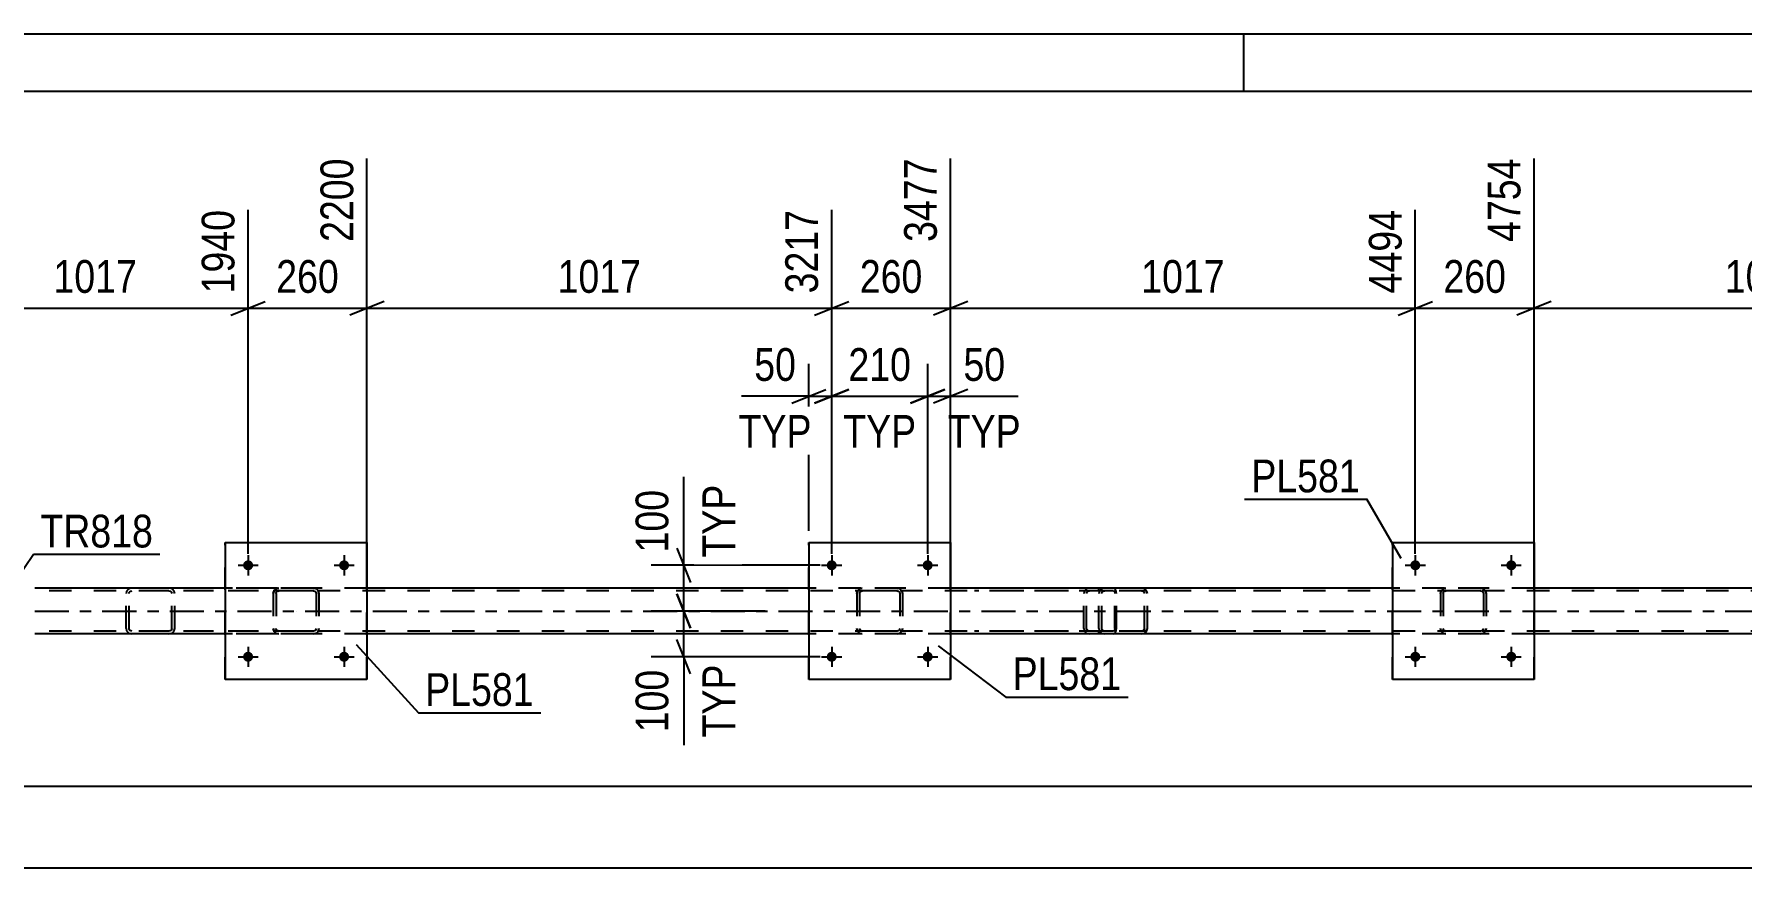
# Model space of a CAD drawing. Header units: millimetres. Extents: x 0 to 841, y 0 to 594.
# Drawn here: x 105.1 to 254.6, y 521.1 to 594 of the extents above; entities that cross this region are included whole.
import ezdxf

# ---------------------------------------------------------------- set-up
doc = ezdxf.new("R2010")
doc.units = ezdxf.units.MM
doc.linetypes.add('DXK_LINE_DOT2', pattern=[3.9198, 1.9599, -1.9599])
doc.linetypes.add('DXK_LINE_DOT3', pattern=[5.9187, 2.979, -0.9799, 0.9799, -0.9799])
doc.styles.add('Arial Narrow', font='ARIALN.TTF', dxfattribs={"height": 0.2})

# ---------------------------------------------------------------- blocks, each defined once
blk = doc.blocks.new('Unknown-283133386-1135')
at = {"color": 5, "linetype": 'Continuous'}
for p, q in [((841, 594), (0, 594)), ((211, 589), (211, 594)), ((836, 589), (5, 589))]:
    blk.add_line(p, q, dxfattribs=at)
blk = doc.blocks.new('Part-283133386-5291 - 5061')
at = {"color": 2, "linetype": 'Continuous'}
for p, q in [((121.86, 545.55), (105.18, 545.55)), ((172.94, 545.55), (134.26, 545.55)), ((224.02, 545.55), (185.34, 545.55)), ((275.1, 545.55), (236.42, 545.55)), ((121.86, 541.55), (105.18, 541.55)), ((172.94, 541.55), (134.26, 541.55)), ((224.02, 541.55), (185.34, 541.55)), ((275.1, 541.55), (236.42, 541.55))]:
    blk.add_line(p, q, dxfattribs=at)
at = {"color": 7, "linetype": 'DXK_LINE_DOT2'}
for p, q in [((766.93, 545.31), (105.18, 545.31)), ((134.26, 545.55), (121.86, 545.55)), ((185.34, 545.55), (172.94, 545.55)), ((236.42, 545.55), (224.02, 545.55)), ((766.93, 541.79), (105.18, 541.79)), ((134.26, 541.55), (121.86, 541.55)), ((185.34, 541.55), (172.94, 541.55)), ((236.42, 541.55), (224.02, 541.55))]:
    blk.add_line(p, q, dxfattribs=at)
at = {"color": 7, "linetype": 'DXK_LINE_DOT3'}
blk.add_line((105.18, 543.55), (766.93, 543.55), dxfattribs=at)
blk = doc.blocks.new('Part-283133386-5281 - 5061')
at = {"color": 2, "linetype": 'Continuous'}
for p, q in [((121.86, 549.55), (121.86, 537.55)), ((121.86, 549.55), (134.26, 549.55)), ((134.26, 549.55), (134.26, 537.55)), ((134.26, 537.55), (121.86, 537.55))]:
    blk.add_line(p, q, dxfattribs=at)
at = {"color": 7, "linetype": 'DXK_LINE_DOT2'}
for p, q in [((121.86, 537.55), (121.86, 549.55)), ((134.26, 537.55), (134.26, 549.55))]:
    blk.add_line(p, q, dxfattribs=at)
blk = doc.blocks.new('Part-283133386-5264 - 5061')
at = {"color": 7, "linetype": 'DXK_LINE_DOT2'}
for p, q in [((228.22, 545.07), (228.26, 545.25)), ((228.26, 545.25), (228.22, 545.07)), ((228.22, 545.07), (228.22, 542.03)), ((228.46, 545.07), (228.48, 545.16)), ((228.46, 545.07), (228.46, 542.03)), ((228.48, 545.16), (228.53, 545.24)), ((228.52, 545.51), (228.7, 545.55)), ((228.7, 545.55), (228.52, 545.51)), ((228.53, 545.24), (228.61, 545.29)), ((228.61, 545.29), (228.7, 545.31)), ((231.74, 545.55), (228.7, 545.55)), ((231.74, 545.31), (228.7, 545.31)), ((231.74, 545.55), (231.93, 545.51)), ((231.93, 545.51), (231.74, 545.55)), ((231.74, 545.31), (231.83, 545.29)), ((231.83, 545.29), (231.91, 545.24)), ((231.91, 545.24), (231.96, 545.16)), ((231.96, 545.16), (231.98, 545.07)), ((231.98, 545.07), (231.98, 542.03)), ((232.19, 545.25), (232.22, 545.07)), ((232.22, 545.07), (232.19, 545.25)), ((232.22, 545.07), (232.22, 542.03)), ((228.26, 541.85), (228.22, 542.03)), ((228.22, 542.03), (228.26, 541.85)), ((228.48, 541.94), (228.46, 542.03)), ((228.53, 541.86), (228.48, 541.94)), ((228.7, 541.55), (228.52, 541.59)), ((228.52, 541.59), (228.7, 541.55)), ((228.61, 541.81), (228.53, 541.86)), ((228.7, 541.79), (228.61, 541.81)), ((231.74, 541.79), (228.7, 541.79)), ((231.74, 541.55), (228.7, 541.55)), ((231.83, 541.81), (231.74, 541.79)), ((231.93, 541.59), (231.74, 541.55)), ((231.74, 541.55), (231.93, 541.59)), ((231.91, 541.86), (231.83, 541.81)), ((231.96, 541.94), (231.91, 541.86)), ((231.98, 542.03), (231.96, 541.94)), ((232.22, 542.03), (232.19, 541.85)), ((232.19, 541.85), (232.22, 542.03))]:
    blk.add_line(p, q, dxfattribs=at)
at = {"color": 7, "linetype": 'DXK_LINE_DOT3'}
blk.add_line((230.22, 543.55), (230.22, 543.55), dxfattribs=at)
at = {"color": 7, "linetype": 'DXK_LINE_DOT2'}
for centre, start, end in [((228.7, 545.07), 112.5, 157.5), ((228.7, 545.07), 112.5, 157.5), ((231.74, 545.07), 22.5, 67.5), ((231.74, 545.07), 22.5, 67.5), ((228.7, 542.03), 202.5, 247.5), ((228.7, 542.03), 202.5, 247.5), ((231.74, 542.03), 292.5, 337.5), ((231.74, 542.03), 292.5, 337.5)]:
    blk.add_arc(centre, 0.48, start, end, dxfattribs=at)
blk = doc.blocks.new('Part-283133386-5201 - 5061')
at = {"color": 7, "linetype": 'DXK_LINE_DOT2'}
for p, q in [((199.59, 545.55), (187.44, 545.55)), ((199.59, 545.31), (187.44, 545.31)), ((197.04, 545.25), (197, 545.07)), ((197, 542.03), (197, 545.07)), ((197.25, 545.07), (197.27, 545.16)), ((197.25, 542.03), (197.25, 545.07)), ((197.27, 545.16), (197.32, 545.24)), ((197.5, 545.55), (197.31, 545.51)), ((197.32, 545.24), (197.4, 545.29)), ((197.4, 545.29), (197.5, 545.31)), ((198.32, 545.31), (198.32, 545.55)), ((199.7, 545.51), (199.59, 545.55)), ((199.59, 545.31), (199.64, 545.29)), ((199.64, 545.29), (199.69, 545.24)), ((199.69, 545.24), (199.72, 545.16)), ((199.78, 545.41), (199.7, 545.51)), ((199.72, 545.16), (199.73, 545.07)), ((199.73, 542.03), (199.73, 545.07)), ((199.84, 545.25), (199.78, 545.41)), ((199.86, 545.07), (199.84, 545.25)), ((199.86, 542.03), (199.86, 545.07)), ((199.59, 541.79), (187.44, 541.79)), ((199.59, 541.55), (187.44, 541.55)), ((197, 542.03), (197.04, 541.85)), ((197.27, 541.94), (197.25, 542.03)), ((197.32, 541.86), (197.27, 541.94)), ((197.31, 541.59), (197.5, 541.55)), ((197.4, 541.81), (197.32, 541.86)), ((197.5, 541.79), (197.4, 541.81)), ((198.32, 541.59), (198.32, 541.79)), ((198.32, 541.55), (198.32, 541.59)), ((199.64, 541.81), (199.59, 541.79)), ((199.59, 541.55), (199.7, 541.59)), ((199.69, 541.86), (199.64, 541.81)), ((199.72, 541.94), (199.69, 541.86)), ((199.7, 541.59), (199.78, 541.69)), ((199.73, 542.03), (199.72, 541.94)), ((199.78, 541.69), (199.84, 541.85)), ((199.84, 541.85), (199.86, 542.03))]:
    blk.add_line(p, q, dxfattribs=at)
for centre, start, end in [((197.49, 545.05), 111.1941, 156.1506), ((197.49, 542.04), 203.8494, 248.8059)]:
    blk.add_arc(centre, 0.492, start, end, dxfattribs=at)
blk = doc.blocks.new('Part-283133386-5202 - 5061')
at = {"color": 7, "linetype": 'DXK_LINE_DOT2'}
for p, q in [((113.22, 545.25), (113.18, 545.07)), ((113.18, 542.03), (113.18, 545.07)), ((113.44, 545.07), (113.46, 545.16)), ((113.44, 542.03), (113.44, 545.07)), ((113.46, 545.16), (113.51, 545.24)), ((113.69, 545.55), (113.5, 545.51)), ((113.51, 545.24), (113.59, 545.29)), ((113.59, 545.29), (113.69, 545.31)), ((128.68, 545.55), (113.69, 545.55)), ((128.68, 545.31), (113.69, 545.31)), ((117.12, 545.51), (116.93, 545.55)), ((116.93, 545.31), (117.03, 545.29)), ((117.03, 545.29), (117.11, 545.24)), ((117.11, 545.24), (117.16, 545.16)), ((117.16, 545.16), (117.18, 545.07)), ((117.18, 542.03), (117.18, 545.07)), ((117.44, 545.07), (117.4, 545.25)), ((117.44, 542.03), (117.44, 545.07)), ((113.18, 542.03), (113.22, 541.85)), ((113.46, 541.94), (113.44, 542.03)), ((113.51, 541.86), (113.46, 541.94)), ((113.5, 541.59), (113.69, 541.55)), ((113.59, 541.81), (113.51, 541.86)), ((113.69, 541.79), (113.59, 541.81)), ((128.68, 541.79), (113.69, 541.79)), ((128.68, 541.55), (113.69, 541.55)), ((117.03, 541.81), (116.93, 541.79)), ((116.93, 541.55), (117.12, 541.59)), ((117.11, 541.86), (117.03, 541.81)), ((117.16, 541.94), (117.11, 541.86)), ((117.18, 542.03), (117.16, 541.94)), ((117.4, 541.85), (117.44, 542.03))]:
    blk.add_line(p, q, dxfattribs=at)
for centre, start, end in [((113.67, 545.05), 110.7583, 155.68), ((116.95, 545.05), 24.32, 69.2417), ((113.67, 542.05), 204.32, 249.2417), ((116.95, 542.05), 290.7583, 335.68)]:
    blk.add_arc(centre, 0.496, start, end, dxfattribs=at)
blk = doc.blocks.new('Part-283133386-5204 - 5061')
at = {"color": 7, "linetype": 'DXK_LINE_DOT2'}
for p, q in [((198.35, 545.25), (198.32, 545.07)), ((198.32, 542.03), (198.32, 545.07)), ((198.57, 545.07), (198.59, 545.16)), ((198.57, 542.03), (198.57, 545.07)), ((198.59, 545.16), (198.65, 545.24)), ((198.83, 545.55), (198.63, 545.51)), ((198.65, 545.24), (198.73, 545.29)), ((198.73, 545.29), (198.83, 545.31)), ((213.82, 545.55), (198.83, 545.55)), ((213.82, 545.31), (198.83, 545.31)), ((202.26, 545.51), (202.06, 545.55)), ((202.06, 545.31), (202.16, 545.29)), ((202.16, 545.29), (202.24, 545.24)), ((202.24, 545.24), (202.3, 545.16)), ((202.3, 545.16), (202.32, 545.07)), ((202.32, 542.03), (202.32, 545.07)), ((202.57, 545.07), (202.53, 545.25)), ((202.57, 542.03), (202.57, 545.07)), ((198.32, 542.03), (198.35, 541.85)), ((198.59, 541.94), (198.57, 542.03)), ((198.65, 541.86), (198.59, 541.94)), ((198.63, 541.59), (198.83, 541.55)), ((198.73, 541.81), (198.65, 541.86)), ((198.83, 541.79), (198.73, 541.81)), ((213.82, 541.79), (198.83, 541.79)), ((213.82, 541.55), (198.83, 541.55)), ((202.16, 541.81), (202.06, 541.79)), ((202.06, 541.55), (202.26, 541.59)), ((202.24, 541.86), (202.16, 541.81)), ((202.3, 541.94), (202.24, 541.86)), ((202.32, 542.03), (202.3, 541.94)), ((202.53, 541.85), (202.57, 542.03))]:
    blk.add_line(p, q, dxfattribs=at)
for centre, start, end in [((198.81, 545.05), 110.7583, 155.68), ((202.08, 545.05), 24.32, 69.2417), ((198.81, 542.05), 204.32, 249.2417), ((202.08, 542.05), 290.7583, 335.68)]:
    blk.add_arc(centre, 0.496, start, end, dxfattribs=at)
blk = doc.blocks.new('Part-283133386-5269 - 5061')
at = {"color": 2, "linetype": 'Continuous'}
for p, q in [((224.02, 549.55), (224.02, 537.55)), ((224.02, 549.55), (236.42, 549.55)), ((236.42, 549.55), (236.42, 537.55)), ((236.42, 537.55), (224.02, 537.55))]:
    blk.add_line(p, q, dxfattribs=at)
at = {"color": 7, "linetype": 'DXK_LINE_DOT2'}
for p, q in [((224.02, 537.55), (224.02, 549.55)), ((236.42, 537.55), (236.42, 549.55))]:
    blk.add_line(p, q, dxfattribs=at)
blk = doc.blocks.new('Part-283133386-5270 - 5061')
at = {"color": 7, "linetype": 'DXK_LINE_DOT2'}
for p, q in [((177.14, 545.07), (177.18, 545.25)), ((177.18, 545.25), (177.14, 545.07)), ((177.14, 545.07), (177.14, 542.03)), ((177.38, 545.07), (177.4, 545.16)), ((177.38, 545.07), (177.38, 542.03)), ((177.4, 545.16), (177.45, 545.24)), ((177.44, 545.51), (177.62, 545.55)), ((177.62, 545.55), (177.44, 545.51)), ((177.45, 545.24), (177.53, 545.29)), ((177.53, 545.29), (177.62, 545.31)), ((180.66, 545.55), (177.62, 545.55)), ((180.66, 545.31), (177.62, 545.31)), ((180.66, 545.55), (180.85, 545.51)), ((180.85, 545.51), (180.66, 545.55)), ((180.66, 545.31), (180.75, 545.29)), ((180.75, 545.29), (180.83, 545.24)), ((180.83, 545.24), (180.88, 545.16)), ((180.88, 545.16), (180.9, 545.07)), ((180.9, 545.07), (180.9, 542.03)), ((181.11, 545.25), (181.14, 545.07)), ((181.14, 545.07), (181.11, 545.25)), ((181.14, 545.07), (181.14, 542.03)), ((177.18, 541.85), (177.14, 542.03)), ((177.14, 542.03), (177.18, 541.85)), ((177.4, 541.94), (177.38, 542.03)), ((177.45, 541.86), (177.4, 541.94)), ((177.62, 541.55), (177.44, 541.59)), ((177.44, 541.59), (177.62, 541.55)), ((177.53, 541.81), (177.45, 541.86)), ((177.62, 541.79), (177.53, 541.81)), ((180.66, 541.79), (177.62, 541.79)), ((180.66, 541.55), (177.62, 541.55)), ((180.75, 541.81), (180.66, 541.79)), ((180.85, 541.59), (180.66, 541.55)), ((180.66, 541.55), (180.85, 541.59)), ((180.83, 541.86), (180.75, 541.81)), ((180.88, 541.94), (180.83, 541.86)), ((180.9, 542.03), (180.88, 541.94)), ((181.14, 542.03), (181.11, 541.85)), ((181.11, 541.85), (181.14, 542.03))]:
    blk.add_line(p, q, dxfattribs=at)
at = {"color": 7, "linetype": 'DXK_LINE_DOT3'}
blk.add_line((179.14, 543.55), (179.14, 543.55), dxfattribs=at)
at = {"color": 7, "linetype": 'DXK_LINE_DOT2'}
for centre, start, end in [((177.62, 545.07), 112.5, 157.5), ((177.62, 545.07), 112.5, 157.5), ((180.66, 545.07), 22.5, 67.5), ((180.66, 545.07), 22.5, 67.5), ((177.62, 542.03), 202.5, 247.5), ((177.62, 542.03), 202.5, 247.5), ((180.66, 542.03), 292.5, 337.5), ((180.66, 542.03), 292.5, 337.5)]:
    blk.add_arc(centre, 0.48, start, end, dxfattribs=at)
blk = doc.blocks.new('Part-283133386-5275 - 5061')
at = {"color": 2, "linetype": 'Continuous'}
for p, q in [((172.94, 549.55), (172.94, 537.55)), ((172.94, 549.55), (185.34, 549.55)), ((185.34, 549.55), (185.34, 537.55)), ((185.34, 537.55), (172.94, 537.55))]:
    blk.add_line(p, q, dxfattribs=at)
at = {"color": 7, "linetype": 'DXK_LINE_DOT2'}
for p, q in [((172.94, 537.55), (172.94, 549.55)), ((185.34, 537.55), (185.34, 549.55))]:
    blk.add_line(p, q, dxfattribs=at)
blk = doc.blocks.new('Part-283133386-5276 - 5061')
at = {"color": 7, "linetype": 'DXK_LINE_DOT2'}
for p, q in [((126.06, 545.07), (126.1, 545.25)), ((126.1, 545.25), (126.06, 545.07)), ((126.06, 545.07), (126.06, 542.03)), ((126.3, 545.07), (126.32, 545.16)), ((126.3, 545.07), (126.3, 542.03)), ((126.32, 545.16), (126.37, 545.24)), ((126.36, 545.51), (126.54, 545.55)), ((126.54, 545.55), (126.36, 545.51)), ((126.37, 545.24), (126.45, 545.29)), ((126.45, 545.29), (126.54, 545.31)), ((129.58, 545.55), (126.54, 545.55)), ((129.58, 545.31), (126.54, 545.31)), ((129.58, 545.55), (129.77, 545.51)), ((129.77, 545.51), (129.58, 545.55)), ((129.58, 545.31), (129.67, 545.29)), ((129.67, 545.29), (129.75, 545.24)), ((129.75, 545.24), (129.8, 545.16)), ((129.8, 545.16), (129.82, 545.07)), ((129.82, 545.07), (129.82, 542.03)), ((130.03, 545.25), (130.06, 545.07)), ((130.06, 545.07), (130.03, 545.25)), ((130.06, 545.07), (130.06, 542.03)), ((126.1, 541.85), (126.06, 542.03)), ((126.06, 542.03), (126.1, 541.85)), ((126.32, 541.94), (126.3, 542.03)), ((126.37, 541.86), (126.32, 541.94)), ((126.54, 541.55), (126.36, 541.59)), ((126.36, 541.59), (126.54, 541.55)), ((126.45, 541.81), (126.37, 541.86)), ((126.54, 541.79), (126.45, 541.81)), ((129.58, 541.79), (126.54, 541.79)), ((129.58, 541.55), (126.54, 541.55)), ((129.67, 541.81), (129.58, 541.79)), ((129.77, 541.59), (129.58, 541.55)), ((129.58, 541.55), (129.77, 541.59)), ((129.75, 541.86), (129.67, 541.81)), ((129.8, 541.94), (129.75, 541.86)), ((129.82, 542.03), (129.8, 541.94)), ((130.06, 542.03), (130.03, 541.85)), ((130.03, 541.85), (130.06, 542.03))]:
    blk.add_line(p, q, dxfattribs=at)
at = {"color": 7, "linetype": 'DXK_LINE_DOT3'}
blk.add_line((128.06, 543.55), (128.06, 543.55), dxfattribs=at)
at = {"color": 7, "linetype": 'DXK_LINE_DOT2'}
for centre, start, end in [((126.54, 545.07), 112.5, 157.5), ((126.54, 545.07), 112.5, 157.5), ((129.58, 545.07), 22.5, 67.5), ((129.58, 545.07), 22.5, 67.5), ((126.54, 542.03), 202.5, 247.5), ((126.54, 542.03), 202.5, 247.5), ((129.58, 542.03), 292.5, 337.5), ((129.58, 542.03), 292.5, 337.5)]:
    blk.add_arc(centre, 0.48, start, end, dxfattribs=at)
blk = doc.blocks.new('Bolt-283133386-5325 - 5061')
at = {"linetype": 'Continuous'}
for points in [[(226.46, 539.55, -1), (225.58, 539.55, -1)], [(234.86, 539.55, -1), (233.98, 539.55, -1)]]:
    blk.add_hatch(color=1, dxfattribs=at).paths.add_polyline_path(points)
at = {"color": 1, "linetype": 'Continuous'}
for p, q in [((226.02, 540.43), (226.02, 538.67)), ((234.42, 540.43), (234.42, 538.67)), ((225.14, 539.55), (226.9, 539.55)), ((233.54, 539.55), (235.3, 539.55))]:
    blk.add_line(p, q, dxfattribs=at)
blk = doc.blocks.new('Bolt-283133386-5326 - 5061')
at = {"linetype": 'Continuous'}
for points in [[(226.46, 547.55, -1), (225.58, 547.55, -1)], [(234.86, 547.55, -1), (233.98, 547.55, -1)]]:
    blk.add_hatch(color=1, dxfattribs=at).paths.add_polyline_path(points)
at = {"color": 1, "linetype": 'Continuous'}
for p, q in [((225.14, 547.55), (226.9, 547.55)), ((226.02, 548.43), (226.02, 546.67)), ((233.54, 547.55), (235.3, 547.55)), ((234.42, 548.43), (234.42, 546.67))]:
    blk.add_line(p, q, dxfattribs=at)
blk = doc.blocks.new('Bolt-283133386-5327 - 5061')
at = {"linetype": 'Continuous'}
for points in [[(175.38, 539.55, -1), (174.5, 539.55, -1)], [(183.78, 539.55, -1), (182.9, 539.55, -1)]]:
    blk.add_hatch(color=1, dxfattribs=at).paths.add_polyline_path(points)
at = {"color": 1, "linetype": 'Continuous'}
for p, q in [((174.94, 540.43), (174.94, 538.67)), ((183.34, 540.43), (183.34, 538.67)), ((174.06, 539.55), (175.82, 539.55)), ((182.46, 539.55), (184.22, 539.55))]:
    blk.add_line(p, q, dxfattribs=at)
blk = doc.blocks.new('Bolt-283133386-5328 - 5061')
at = {"linetype": 'Continuous'}
for points in [[(175.38, 547.55, -1), (174.5, 547.55, -1)], [(183.78, 547.55, -1), (182.9, 547.55, -1)]]:
    blk.add_hatch(color=1, dxfattribs=at).paths.add_polyline_path(points)
at = {"color": 1, "linetype": 'Continuous'}
for p, q in [((174.06, 547.55), (175.82, 547.55)), ((174.94, 548.43), (174.94, 546.67)), ((182.46, 547.55), (184.22, 547.55)), ((183.34, 548.43), (183.34, 546.67))]:
    blk.add_line(p, q, dxfattribs=at)
blk = doc.blocks.new('Bolt-283133386-5329 - 5061')
at = {"linetype": 'Continuous'}
for points in [[(124.3, 539.55, -1), (123.42, 539.55, -1)], [(132.7, 539.55, -1), (131.82, 539.55, -1)]]:
    blk.add_hatch(color=1, dxfattribs=at).paths.add_polyline_path(points)
at = {"color": 1, "linetype": 'Continuous'}
for p, q in [((123.86, 540.43), (123.86, 538.67)), ((132.26, 540.43), (132.26, 538.67)), ((122.98, 539.55), (124.74, 539.55)), ((131.38, 539.55), (133.14, 539.55))]:
    blk.add_line(p, q, dxfattribs=at)
blk = doc.blocks.new('Bolt-283133386-5330 - 5061')
at = {"linetype": 'Continuous'}
for points in [[(124.3, 547.55, -1), (123.42, 547.55, -1)], [(132.7, 547.55, -1), (131.82, 547.55, -1)]]:
    blk.add_hatch(color=1, dxfattribs=at).paths.add_polyline_path(points)
at = {"color": 1, "linetype": 'Continuous'}
for p, q in [((122.98, 547.55), (124.74, 547.55)), ((123.86, 548.43), (123.86, 546.67)), ((131.38, 547.55), (133.14, 547.55)), ((132.26, 548.43), (132.26, 546.67))]:
    blk.add_line(p, q, dxfattribs=at)
blk = doc.blocks.new('StraightDimension-283133386-18943 - 5061')
at = {"color": 7, "linetype": 'Continuous'}
for p, q in [((185.34, 546.55), (185.34, 583.14)), ((174.94, 548.55), (174.94, 578.64)), ((173.44, 569.43), (176.44, 570.63)), ((174.94, 570.03), (185.34, 570.03)), ((186.84, 570.63), (183.84, 569.43))]:
    blk.add_line(p, q, dxfattribs=at)
at = {"color": 0}
blk.add_wipeout([(183.48, 570.78), (183.48, 574.98), (176.8, 574.98), (176.8, 570.78)], dxfattribs=at)
at = {"color": 3, "style": 'Arial Narrow'}
blk.add_text('260', height=2.863, dxfattribs=at).set_placement((177.4, 571.38))
at = {"color": 0, "linetype": 'Continuous'}
blk.add_wipeout([(184.74, 583.74), (180.54, 583.74), (180.54, 575.23), (184.74, 575.23)], dxfattribs=at)
at = {"color": 3, "linetype": 'Continuous', "style": 'Arial Narrow'}
blk.add_text('3477', height=2.863, rotation=90.0002, dxfattribs=at).set_placement((184.14, 575.83))
blk = doc.blocks.new('StraightDimension-283133386-18940 - 5061')
at = {"color": 7, "linetype": 'Continuous'}
for p, q in [((236.42, 546.55), (236.42, 583.14)), ((277.1, 548.55), (277.1, 578.64)), ((237.92, 570.63), (234.92, 569.43)), ((236.42, 570.03), (277.1, 570.03)), ((275.6, 569.43), (278.6, 570.63))]:
    blk.add_line(p, q, dxfattribs=at)
at = {"color": 0}
blk.add_wipeout([(261.02, 570.78), (261.02, 574.98), (252.51, 574.98), (252.51, 570.78)], dxfattribs=at)
at = {"color": 3, "style": 'Arial Narrow'}
blk.add_text('1017', height=2.863, dxfattribs=at).set_placement((253.11, 571.38))
at = {"color": 0, "linetype": 'Continuous'}
blk.add_wipeout([(276.5, 579.24), (272.3, 579.24), (272.3, 570.73), (276.5, 570.73)], dxfattribs=at)
at = {"color": 3, "linetype": 'Continuous', "style": 'Arial Narrow'}
blk.add_text('5771', height=2.863, rotation=90.0002, dxfattribs=at).set_placement((275.9, 571.33))
blk = doc.blocks.new('StraightDimension-283133386-5901 - 5061')
at = {"color": 7, "linetype": 'Continuous'}
for p, q in [((161.99, 547.55), (161.99, 555.28)), ((161.99, 547.55), (161.99, 555.28)), ((161.39, 549.05), (162.59, 546.05)), ((173.94, 547.55), (159.14, 547.55)), ((161.99, 543.55), (161.99, 547.55)), ((162.59, 542.05), (161.39, 545.05)), ((169.12, 543.55), (159.14, 543.55))]:
    blk.add_line(p, q, dxfattribs=at)
at = {"color": 0}
blk.add_wipeout([(161.24, 554.76), (157.04, 554.76), (157.04, 548.07), (161.24, 548.07)], dxfattribs=at)
at = {"color": 0, "linetype": 'Continuous'}
blk.add_wipeout([(167.09, 555.21), (162.89, 555.21), (162.89, 547.62), (167.09, 547.62)], dxfattribs=at)
at = {"color": 3, "style": 'Arial Narrow'}
blk.add_text('100', height=2.863, rotation=90.0002, dxfattribs=at).set_placement((160.64, 548.67))
at = {"color": 3, "linetype": 'Continuous', "style": 'Arial Narrow'}
blk.add_text('TYP', height=2.863, rotation=90.0002, dxfattribs=at).set_placement((166.49, 548.22))
blk = doc.blocks.new('StraightDimension-283133386-18944 - 5061')
at = {"color": 7, "linetype": 'Continuous'}
for p, q in [((134.26, 546.55), (134.26, 583.14)), ((174.94, 548.55), (174.94, 578.64)), ((135.76, 570.63), (132.76, 569.43)), ((134.26, 570.03), (174.94, 570.03)), ((173.44, 569.43), (176.44, 570.63))]:
    blk.add_line(p, q, dxfattribs=at)
at = {"color": 0}
blk.add_wipeout([(158.86, 570.78), (158.86, 574.98), (150.35, 574.98), (150.35, 570.78)], dxfattribs=at)
at = {"color": 3, "style": 'Arial Narrow'}
blk.add_text('1017', height=2.863, dxfattribs=at).set_placement((150.95, 571.38))
at = {"color": 0, "linetype": 'Continuous'}
blk.add_wipeout([(174.34, 579.24), (170.14, 579.24), (170.14, 570.73), (174.34, 570.73)], dxfattribs=at)
at = {"color": 3, "linetype": 'Continuous', "style": 'Arial Narrow'}
blk.add_text('3217', height=2.863, rotation=90.0002, dxfattribs=at).set_placement((173.74, 571.33))
blk = doc.blocks.new('StraightDimension-283133386-5351 - 5061')
at = {"color": 7, "linetype": 'Continuous'}
blk.add_line((68.06, 521.09), (767.57, 521.09), dxfattribs=at)
blk = doc.blocks.new('StraightDimension-283133386-5858 - 5061')
at = {"color": 7, "linetype": 'Continuous'}
for p, q in [((183.34, 548.55), (183.34, 565.18)), ((185.34, 550.55), (185.34, 565.18)), ((181.84, 561.73), (184.84, 562.93)), ((183.34, 562.33), (185.34, 562.33)), ((186.84, 562.93), (183.84, 561.73)), ((185.34, 562.33), (191.25, 562.33)), ((185.34, 562.33), (191.25, 562.33))]:
    blk.add_line(p, q, dxfattribs=at)
at = {"color": 0}
blk.add_wipeout([(190.72, 563.08), (190.72, 567.28), (185.87, 567.28), (185.87, 563.08)], dxfattribs=at)
at = {"color": 0, "linetype": 'Continuous'}
blk.add_wipeout([(192.09, 557.23), (192.09, 561.43), (184.5, 561.43), (184.5, 557.23)], dxfattribs=at)
at = {"color": 3, "style": 'Arial Narrow'}
blk.add_text('50', height=2.863, dxfattribs=at).set_placement((186.47, 563.68))
at = {"color": 3, "linetype": 'Continuous', "style": 'Arial Narrow'}
blk.add_text('TYP', height=2.863, dxfattribs=at).set_placement((185.1, 557.83))
blk = doc.blocks.new('StraightDimension-283133386-5871 - 5061')
at = {"color": 7, "linetype": 'Continuous'}
for p, q in [((174.94, 548.55), (174.94, 565.18)), ((183.34, 548.55), (183.34, 565.18)), ((173.44, 561.73), (176.44, 562.93)), ((174.94, 562.33), (183.34, 562.33)), ((184.84, 562.93), (181.84, 561.73))]:
    blk.add_line(p, q, dxfattribs=at)
at = {"color": 0}
blk.add_wipeout([(182.48, 563.08), (182.48, 567.28), (175.8, 567.28), (175.8, 563.08)], dxfattribs=at)
at = {"color": 0, "linetype": 'Continuous'}
blk.add_wipeout([(182.94, 557.23), (182.94, 561.43), (175.35, 561.43), (175.35, 557.23)], dxfattribs=at)
at = {"color": 3, "style": 'Arial Narrow'}
blk.add_text('210', height=2.863, dxfattribs=at).set_placement((176.4, 563.68))
at = {"color": 3, "linetype": 'Continuous', "style": 'Arial Narrow'}
blk.add_text('TYP', height=2.863, dxfattribs=at).set_placement((175.95, 557.83))
blk = doc.blocks.new('StraightDimension-283133386-5887 - 5061')
at = {"color": 7, "linetype": 'Continuous'}
for p, q in [((172.94, 550.55), (172.94, 565.18)), ((174.94, 548.55), (174.94, 565.18)), ((172.94, 562.33), (167.04, 562.33)), ((172.94, 562.33), (167.04, 562.33)), ((171.44, 561.73), (174.44, 562.93)), ((172.94, 562.33), (174.94, 562.33)), ((176.44, 562.93), (173.44, 561.73))]:
    blk.add_line(p, q, dxfattribs=at)
at = {"color": 0}
blk.add_wipeout([(172.42, 563.08), (172.42, 567.28), (167.56, 567.28), (167.56, 563.08)], dxfattribs=at)
at = {"color": 0, "linetype": 'Continuous'}
blk.add_wipeout([(173.78, 557.23), (173.78, 561.43), (166.19, 561.43), (166.19, 557.23)], dxfattribs=at)
at = {"color": 3, "style": 'Arial Narrow'}
blk.add_text('50', height=2.863, dxfattribs=at).set_placement((168.16, 563.68))
at = {"color": 3, "linetype": 'Continuous', "style": 'Arial Narrow'}
blk.add_text('TYP', height=2.863, dxfattribs=at).set_placement((166.79, 557.83))
blk = doc.blocks.new('StraightDimension-283133386-5924 - 5061')
at = {"color": 7, "linetype": 'Continuous'}
for p, q in [((161.39, 545.05), (162.59, 542.05)), ((169.12, 543.55), (159.14, 543.55)), ((161.99, 539.55), (161.99, 543.55)), ((162.59, 538.05), (161.39, 541.05)), ((173.94, 539.55), (159.14, 539.55)), ((161.99, 539.55), (161.99, 531.82)), ((161.99, 539.55), (161.99, 531.82))]:
    blk.add_line(p, q, dxfattribs=at)
at = {"color": 0}
blk.add_wipeout([(161.24, 539.02), (157.04, 539.02), (157.04, 532.34), (161.24, 532.34)], dxfattribs=at)
at = {"color": 0, "linetype": 'Continuous'}
blk.add_wipeout([(167.09, 539.48), (162.89, 539.48), (162.89, 531.89), (167.09, 531.89)], dxfattribs=at)
at = {"color": 3, "style": 'Arial Narrow'}
blk.add_text('100', height=2.863, rotation=90.0002, dxfattribs=at).set_placement((160.64, 532.94))
at = {"color": 3, "linetype": 'Continuous', "style": 'Arial Narrow'}
blk.add_text('TYP', height=2.863, rotation=90.0002, dxfattribs=at).set_placement((166.49, 532.49))
blk = doc.blocks.new('StraightDimension-283133386-16082 - 5061')
at = {"color": 7, "linetype": 'Continuous'}
blk.add_line((68.06, 528.22), (766.93, 528.22), dxfattribs=at)
blk = doc.blocks.new('StraightDimension-283133386-18941 - 5061')
at = {"color": 7, "linetype": 'Continuous'}
for p, q in [((236.42, 546.55), (236.42, 583.14)), ((226.02, 548.55), (226.02, 578.64)), ((224.52, 569.43), (227.52, 570.63)), ((226.02, 570.03), (236.42, 570.03)), ((237.92, 570.63), (234.92, 569.43))]:
    blk.add_line(p, q, dxfattribs=at)
at = {"color": 0}
blk.add_wipeout([(234.56, 570.78), (234.56, 574.98), (227.88, 574.98), (227.88, 570.78)], dxfattribs=at)
at = {"color": 3, "style": 'Arial Narrow'}
blk.add_text('260', height=2.863, dxfattribs=at).set_placement((228.48, 571.38))
at = {"color": 0, "linetype": 'Continuous'}
blk.add_wipeout([(235.82, 583.74), (231.62, 583.74), (231.62, 575.23), (235.82, 575.23)], dxfattribs=at)
at = {"color": 3, "linetype": 'Continuous', "style": 'Arial Narrow'}
blk.add_text('4754', height=2.863, rotation=90.0002, dxfattribs=at).set_placement((235.22, 575.83))
blk = doc.blocks.new('StraightDimension-283133386-18942 - 5061')
at = {"color": 7, "linetype": 'Continuous'}
for p, q in [((185.34, 546.55), (185.34, 583.14)), ((226.02, 548.55), (226.02, 578.64)), ((186.84, 570.63), (183.84, 569.43)), ((185.34, 570.03), (226.02, 570.03)), ((224.52, 569.43), (227.52, 570.63))]:
    blk.add_line(p, q, dxfattribs=at)
at = {"color": 0}
blk.add_wipeout([(209.94, 570.78), (209.94, 574.98), (201.43, 574.98), (201.43, 570.78)], dxfattribs=at)
at = {"color": 3, "style": 'Arial Narrow'}
blk.add_text('1017', height=2.863, dxfattribs=at).set_placement((202.03, 571.38))
at = {"color": 0, "linetype": 'Continuous'}
blk.add_wipeout([(225.42, 579.24), (221.22, 579.24), (221.22, 570.73), (225.42, 570.73)], dxfattribs=at)
at = {"color": 3, "linetype": 'Continuous', "style": 'Arial Narrow'}
blk.add_text('4494', height=2.863, rotation=90.0002, dxfattribs=at).set_placement((224.82, 571.33))
blk = doc.blocks.new('StraightDimension-283133386-18945 - 5061')
at = {"color": 7, "linetype": 'Continuous'}
for p, q in [((134.26, 546.55), (134.26, 583.14)), ((123.86, 548.55), (123.86, 578.64)), ((122.36, 569.43), (125.36, 570.63)), ((123.86, 570.03), (134.26, 570.03)), ((135.76, 570.63), (132.76, 569.43))]:
    blk.add_line(p, q, dxfattribs=at)
at = {"color": 0}
blk.add_wipeout([(132.4, 570.78), (132.4, 574.98), (125.72, 574.98), (125.72, 570.78)], dxfattribs=at)
at = {"color": 3, "style": 'Arial Narrow'}
blk.add_text('260', height=2.863, dxfattribs=at).set_placement((126.32, 571.38))
at = {"color": 0, "linetype": 'Continuous'}
blk.add_wipeout([(133.66, 583.74), (129.46, 583.74), (129.46, 575.23), (133.66, 575.23)], dxfattribs=at)
at = {"color": 3, "linetype": 'Continuous', "style": 'Arial Narrow'}
blk.add_text('2200', height=2.863, rotation=90.0002, dxfattribs=at).set_placement((133.06, 575.83))
blk = doc.blocks.new('StraightDimension-283133386-18946 - 5061')
at = {"color": 7, "linetype": 'Continuous'}
for p, q in [((97.08, 546.55), (97.08, 581.32)), ((123.86, 548.55), (123.86, 578.64)), ((98.58, 570.63), (95.58, 569.43)), ((97.08, 570.03), (123.86, 570.03)), ((122.36, 569.43), (125.36, 570.63))]:
    blk.add_line(p, q, dxfattribs=at)
at = {"color": 0}
blk.add_wipeout([(114.73, 570.78), (114.73, 574.98), (106.22, 574.98), (106.22, 570.78)], dxfattribs=at)
at = {"color": 3, "style": 'Arial Narrow'}
blk.add_text('1017', height=2.863, dxfattribs=at).set_placement((106.82, 571.38))
at = {"color": 0, "linetype": 'Continuous'}
blk.add_wipeout([(123.26, 579.24), (119.06, 579.24), (119.06, 570.73), (123.26, 570.73)], dxfattribs=at)
at = {"color": 3, "linetype": 'Continuous', "style": 'Arial Narrow'}
blk.add_text('1940', height=2.863, rotation=90.0002, dxfattribs=at).set_placement((122.66, 571.33))
blk = doc.blocks.new('Mark-283133386-5277 - 5061')
at = {"color": 0}
blk.add_wipeout([(148.87, 535.25), (148.87, 538.25), (139.36, 538.25), (139.36, 535.25)], dxfattribs=at)
blk.add_wipeout([(148.87, 535.25), (148.87, 538.25), (139.36, 538.25), (139.36, 535.25)], dxfattribs=at)
at = {"color": 30, "linetype": 'Continuous'}
for p, q in [((133.33, 540.63), (138.76, 534.65)), ((138.76, 534.65), (149.47, 534.65))]:
    blk.add_line(p, q, dxfattribs=at)
at = {"color": 3, "style": 'Arial Narrow'}
blk.add_text('PL581', height=2.863, dxfattribs=at).set_placement((139.36, 535.25))
blk = doc.blocks.new('Mark-283133386-5265 - 5061')
at = {"color": 0}
blk.add_wipeout([(221.17, 553.93), (221.17, 556.93), (211.67, 556.93), (211.67, 553.93)], dxfattribs=at)
blk.add_wipeout([(221.17, 553.93), (221.17, 556.93), (211.67, 556.93), (211.67, 553.93)], dxfattribs=at)
at = {"color": 30, "linetype": 'Continuous'}
for p in [(211.07, 553.33), (224.77, 548.13)]:
    blk.add_line(p, (221.77, 553.33), dxfattribs=at)
at = {"color": 3, "style": 'Arial Narrow'}
blk.add_text('PL581', height=2.863, dxfattribs=at).set_placement((211.67, 553.93))
blk = doc.blocks.new('Mark-283133386-5271 - 5061')
at = {"color": 0}
blk.add_wipeout([(200.28, 536.63), (200.28, 539.63), (190.78, 539.63), (190.78, 536.63)], dxfattribs=at)
blk.add_wipeout([(200.28, 536.63), (200.28, 539.63), (190.78, 539.63), (190.78, 536.63)], dxfattribs=at)
at = {"color": 30, "linetype": 'Continuous'}
for p, q in [((184.27, 540.52), (190.18, 536.03)), ((190.18, 536.03), (200.88, 536.03))]:
    blk.add_line(p, q, dxfattribs=at)
at = {"color": 3, "style": 'Arial Narrow'}
blk.add_text('PL581', height=2.863, dxfattribs=at).set_placement((190.78, 536.63))
blk = doc.blocks.new('Mark-283133386-5287 - 5061')
at = {"color": 0}
blk.add_wipeout([(115.54, 549.11), (115.54, 552.11), (105.68, 552.11), (105.68, 549.11)], dxfattribs=at)
blk.add_wipeout([(115.54, 549.11), (115.54, 552.11), (105.68, 552.11), (105.68, 549.11)], dxfattribs=at)
at = {"color": 30, "linetype": 'Continuous'}
for p, q in [((102.71, 545.01), (105.08, 548.51)), ((105.08, 548.51), (116.14, 548.51))]:
    blk.add_line(p, q, dxfattribs=at)
at = {"color": 3, "style": 'Arial Narrow'}
blk.add_text('TR818', height=2.863, dxfattribs=at).set_placement((105.68, 549.11))

msp = doc.modelspace()

# ---------------------------------------------------------------- block references
for name in ['Unknown-283133386-1135', 'Part-283133386-5281 - 5061', 'Part-283133386-5275 - 5061', 'Part-283133386-5269 - 5061', 'Part-283133386-5291 - 5061', 'Bolt-283133386-5330 - 5061', 'Bolt-283133386-5328 - 5061', 'Bolt-283133386-5326 - 5061', 'Part-283133386-5202 - 5061', 'Part-283133386-5276 - 5061', 'Part-283133386-5270 - 5061', 'Part-283133386-5201 - 5061', 'Part-283133386-5204 - 5061', 'Part-283133386-5264 - 5061', 'Bolt-283133386-5329 - 5061', 'Bolt-283133386-5327 - 5061', 'Bolt-283133386-5325 - 5061']:
    msp.add_blockref(name, (0, 0))

# ---------------------------------------------------------------- next in the draw order: block references
for name in ['StraightDimension-283133386-18943 - 5061', 'StraightDimension-283133386-18940 - 5061', 'StraightDimension-283133386-5351 - 5061']:
    msp.add_blockref(name, (0, 0))

# ---------------------------------------------------------------- next in the draw order: block references
for name in ['StraightDimension-283133386-18941 - 5061', 'StraightDimension-283133386-5858 - 5061', 'StraightDimension-283133386-5901 - 5061']:
    msp.add_blockref(name, (0, 0))

# ---------------------------------------------------------------- next in the draw order: block references
for name in ['StraightDimension-283133386-18944 - 5061', 'StraightDimension-283133386-5924 - 5061']:
    msp.add_blockref(name, (0, 0))

# ---------------------------------------------------------------- next in the draw order: block references
for name in ['StraightDimension-283133386-18945 - 5061', 'StraightDimension-283133386-5871 - 5061', 'StraightDimension-283133386-16082 - 5061']:
    msp.add_blockref(name, (0, 0))

# ---------------------------------------------------------------- next in the draw order: block references
for name in ['StraightDimension-283133386-18942 - 5061', 'StraightDimension-283133386-18946 - 5061', 'StraightDimension-283133386-5887 - 5061', 'Mark-283133386-5277 - 5061', 'Mark-283133386-5271 - 5061']:
    msp.add_blockref(name, (0, 0))

# ---------------------------------------------------------------- next in the draw order: block references
for name in ['Mark-283133386-5265 - 5061', 'Mark-283133386-5287 - 5061']:
    msp.add_blockref(name, (0, 0))

doc.saveas('drawing.dxf')
